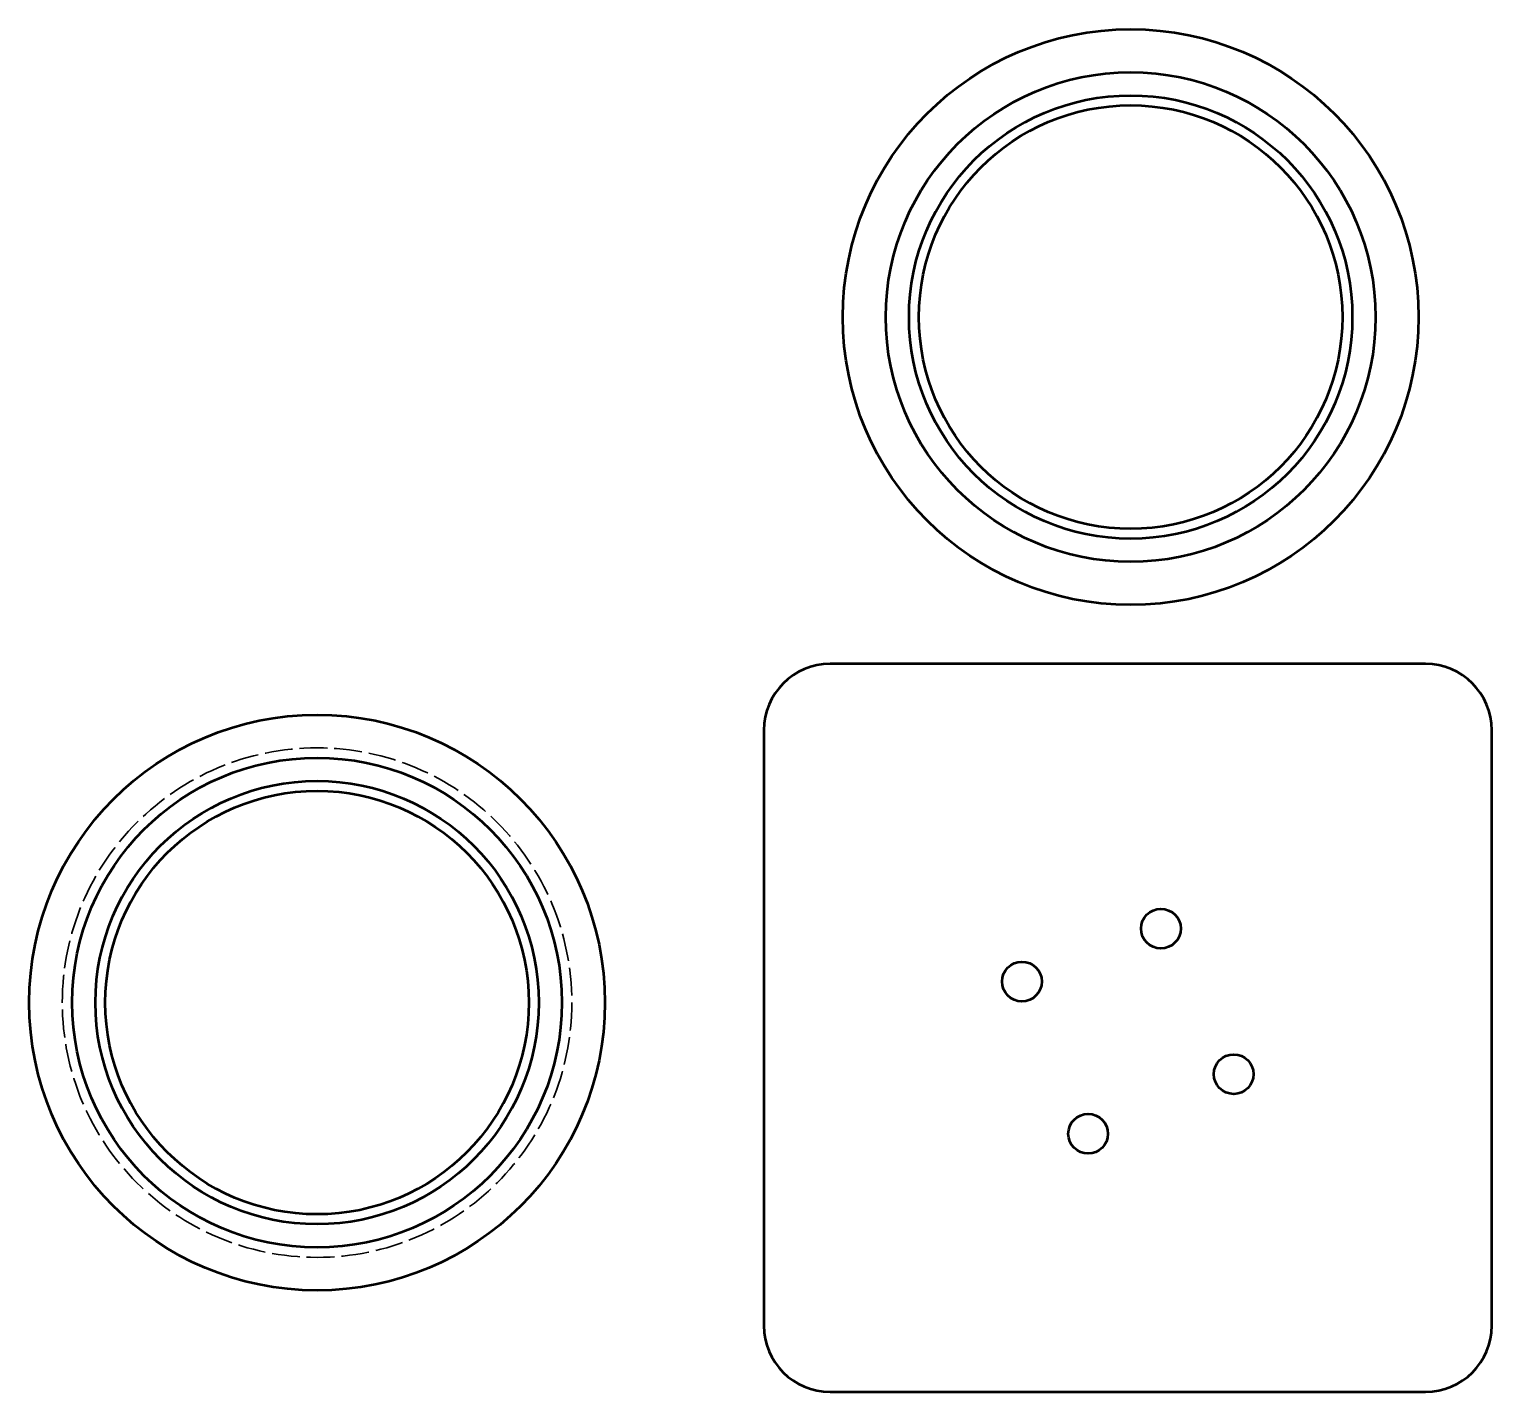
# Model space of a CAD drawing. Header units: millimetres. Extents: x 91 to 312, y 85 to 291.
import ezdxf

# ---------------------------------------------------------------- set-up
doc = ezdxf.new("R2010")
doc.units = ezdxf.units.MM
doc.linetypes.add('DASHED', pattern=[0.2068, 0.1655, -0.0413])
doc.layers.add('외형선(ISO)', color=7, linetype='Continuous', lineweight=50)
doc.layers.add('은선 (ISO)', color=7, linetype='DASHED', lineweight=35)

msp = doc.modelspace()

# ---------------------------------------------------------------- linework, layer by layer
at = {"layer": '외형선(ISO)'}
for p, q in [((302.04, 194.62), (212.04, 194.62)), ((202.04, 184.62), (202.04, 94.62)), ((312.04, 94.62), (312.04, 184.62)), ((212.04, 84.62), (302.04, 84.62))]:
    msp.add_line(p, q, dxfattribs=at)
for centre, radius in [((257.47, 247.05), 43.5), ((257.47, 247.05), 37), ((257.47, 247.05), 33.5), ((257.47, 247.05), 32), ((134.51, 143.44), 43.5), ((134.51, 143.44), 37), ((134.51, 143.44), 33.5), ((134.51, 143.44), 32), ((262.04, 154.62), 3), ((241.04, 146.62), 3), ((273.04, 132.62), 3), ((251.04, 123.62), 3)]:
    msp.add_circle(centre, radius, dxfattribs=at)
for centre, start, end in [((212.04, 184.62), 90, 180), ((302.04, 184.62), 0, 90), ((212.04, 94.62), 180, 270), ((302.04, 94.62), 270, 0)]:
    msp.add_arc(centre, 10, start, end, dxfattribs=at)
at = {"layer": '은선 (ISO)', "ltscale": 25.429173}
msp.add_circle((134.51, 143.44), 38.5, dxfattribs=at)

doc.saveas('drawing.dxf')
